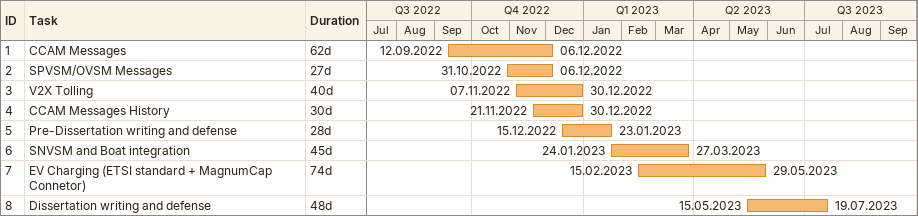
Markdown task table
| ID | Task | Duration | Start | Finish |
|---|---|---|---|---|
| 1 | CCAM Messages | 62d | 2022-09-12 | 2022-12-06 |
| 2 | SPVSM/OVSM Messages | 27d | 2022-10-31 | 2022-12-06 |
| 3 | V2X Tolling | 40d | 2022-11-07 | 2022-12-30 |
| 4 | CCAM Messages History | 30d | 2022-11-21 | 2022-12-30 |
| 5 | Pre-Dissertation writing and defense | 28d | 2022-12-15 | 2023-01-23 |
| 6 | SNVSM and Boat integration | 45d | 2023-01-24 | 2023-03-27 |
| 7 | EV Charging (ETSI standard + MagnumCap Connetor) | 74d | 2023-02-15 | 2023-05-29 |
| 8 | Dissertation writing and defense | 48d | 2023-05-15 | 2023-07-19 |
